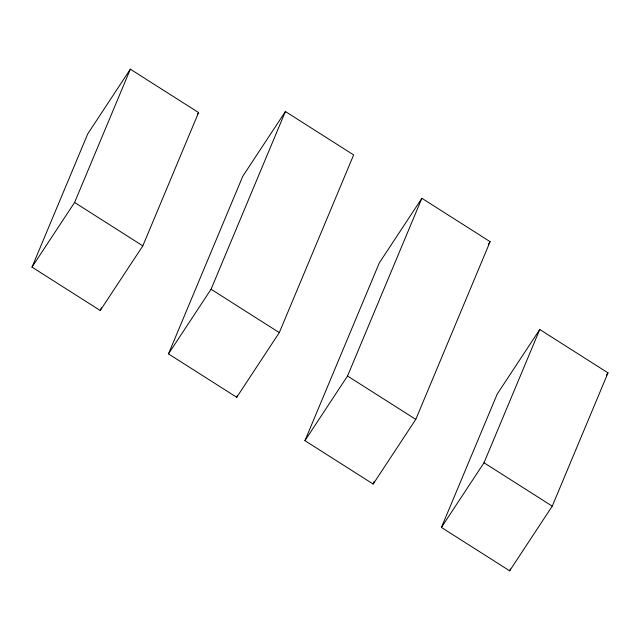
<?xml version="1.0" encoding="UTF-8"?>
<svg xmlns="http://www.w3.org/2000/svg" width="640" height="640" viewBox="0 0 640 640"><rect width="100%" height="100%" fill="white"/><g stroke="black" fill="none" stroke-linecap="round" stroke-linejoin="round"><path stroke-width="0.96" d="M32 267.128L87.752 133.848L130.344 69.184L198.584 112.568L142.824 245.856L100.24 310.512L32 267.128L74.592 202.472L130.344 69.184M100.24 310.512L101.392 307.752M168.472 353.896L242.808 176.184L285.4 111.528L353.64 154.912L279.304 332.616L236.712 397.28L168.472 353.896L211.064 289.24L285.4 111.528M236.712 397.28L237.48 395.44M304.944 440.664L379.288 262.952L421.872 198.288L490.112 241.672L415.776 419.384L373.184 484.048L304.944 440.664L347.536 376L421.872 198.288M373.184 484.048L374.336 481.288M441.416 527.432L497.176 394.144L539.76 329.488L608 372.872L552.248 506.152L509.656 570.816L441.416 527.432L484.008 462.768L539.76 329.488M509.656 570.816L510.424 568.976M197.488 114.224L198.584 112.568M488.472 244.16L490.112 241.672M606.36 375.36L608 372.872M74.592 202.472L142.824 245.856M211.064 289.24L279.304 332.616M347.536 376L415.776 419.384M484.008 462.768L552.248 506.152"/></g></svg>
